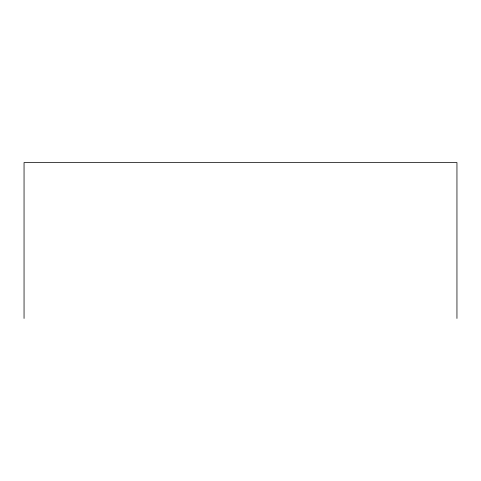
<?xml version="1.0" encoding="UTF-8"?>
<svg xmlns="http://www.w3.org/2000/svg" width="481" height="481" viewBox="0 0 481 481"><rect width="100%" height="100%" fill="white"/><g stroke="black" fill="none" stroke-linecap="round" stroke-linejoin="round"><path stroke-width="0.72" d="M456.95 318.446L456.95 162.554L24.05 162.554L24.05 318.446"/></g></svg>
